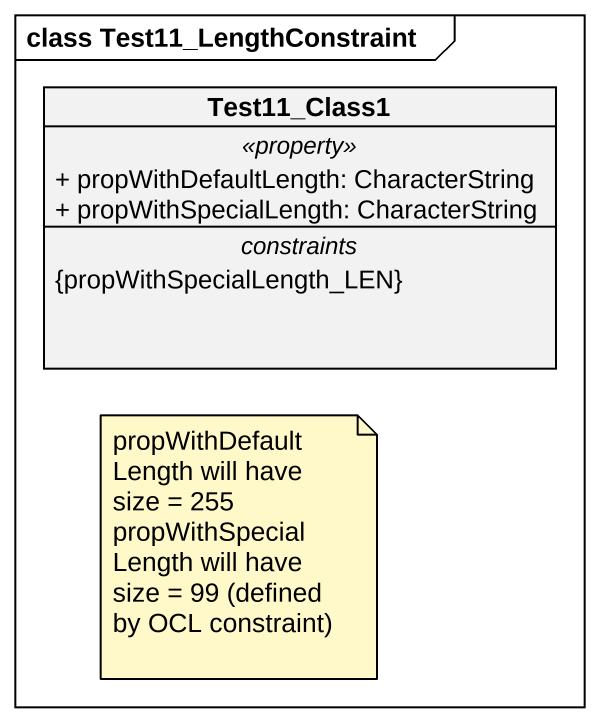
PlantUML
@startuml
mainframe class Test11_LengthConstraint
hide circle
hide empty members
skinparam classAttributeIconSize 0
class Test11_Class1 {
  .. <<property>> ..
  + propWithDefaultLength: CharacterString
  + propWithSpecialLength: CharacterString
  -- constraints --
  {propWithSpecialLength_LEN}
}
note as N1
  propWithDefaultLength will have size = 255
  propWithSpecialLength will have size = 99 (defined by OCL constraint)
end note
@enduml
